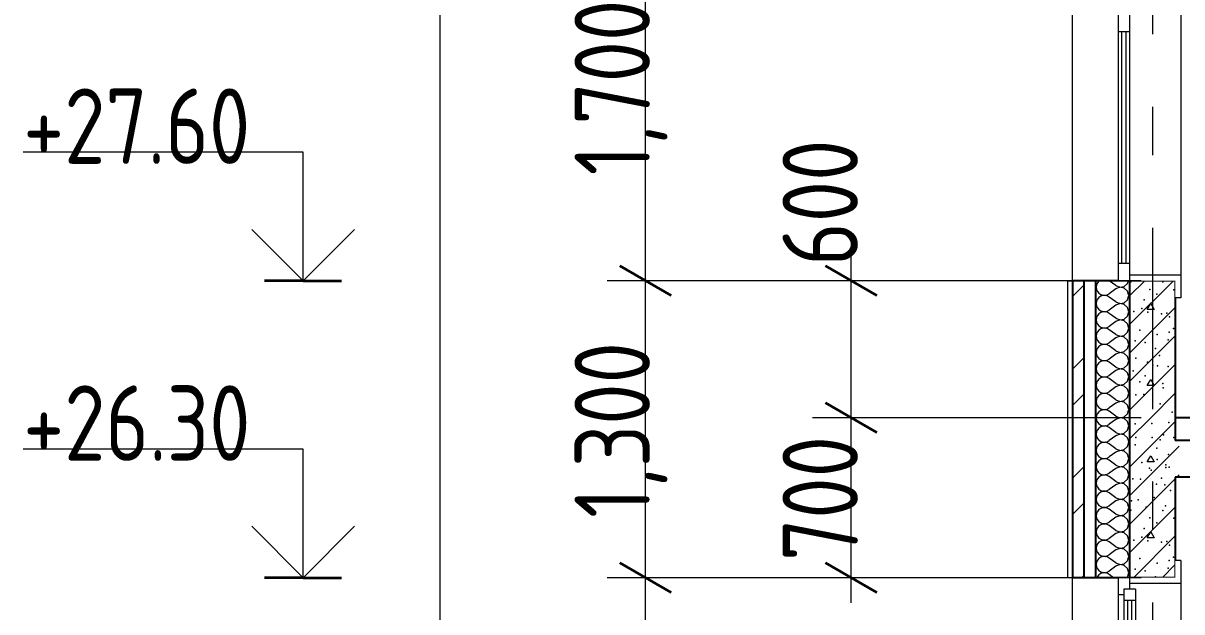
# Model space of a CAD drawing. Header units: millimetres. Extents: x 18162 to 7085488, y 72188 to 247925.
# Drawn here: x 4239166 to 4244242, y 130903 to 133480 of the extents above; entities that cross this region are included whole.
import ezdxf
from ezdxf.enums import TextEntityAlignment as Align

# ---------------------------------------------------------------- set-up
doc = ezdxf.new("R2010")
doc.units = ezdxf.units.MM
doc.header["$MEASUREMENT"] = 0
doc.linetypes.add('Double Dashed', pattern=[1093.611073, 529.166651, -211.666656, 141.111112, -211.666656])
doc.linetypes.add('Wipeout_Contour', pattern=[1000, 0, -1000])
for name, color, linetype in [('Archicad Windows', 7, 'Continuous'), ('Structural - Bearing', 7, 'Continuous'), ('Structural - Grid', 7, 'Continuous')]:
    doc.layers.add(name, color=color, linetype=linetype)
doc.styles.add('GENERATED_STYLE_3', font='', dxfattribs={"width": 0.8})
doc.styles.get('GENERATED_STYLE_3').set_extended_font_data('ISOCPEUR MON')
doc.dimstyles.new('GENERATED_STYLE__12', dxfattribs={"dimtxt": 330.000007, "dimasz": 171, "dimexe": 0.18, "dimexo": 150, "dimgap": 0, "dimtad": 1, "dimdec": 0, "dimzin": 0, "dimdsep": 46, "dimtxsty": 'GENERATED_STYLE_3', "dimblk": 'ARROWHEAD_2', "dimblk1": 'ARROWHEAD_2', "dimblk2": 'ARROWHEAD_2', "dimcen": 0.09, "dimclrd": 13, "dimclre": 13, "dimclrt": 13, "dimadec": 0, "dimazin": 0, "dimtfac": 1, "dimtdec": 4, "dimtmove": 0, "dimatfit": 3, "dimfxl": 1, "dimtolj": 1, "dimtzin": 0, "dimarcsym": 0})
pattern_1 = [(45, (4294986.58, 104752.7), (-238.6485, 238.6485), []), (45, (4294907.03, 104832.26), (-238.6485, 238.6485), [])]

# ---------------------------------------------------------------- blocks, each defined once
blk = doc.blocks.new('*X1340', base_point=(4294986.6, 104752.7))
at = {"layer": 'Structural - Bearing', "color": 7, "linetype": 'Continuous', "lineweight": 9}
for p, q in [((4243868, 131619.6), (4243866.7, 131609.8)), ((4243872, 131628.6), (4243868, 131619.6)), ((4243878.3, 131636.2), (4243872, 131628.6)), ((4243886.4, 131641.8), (4243878.3, 131636.2)), ((4243881.5, 131652.7), (4243886.4, 131649.3)), ((4243886.4, 131649.3), (4243895.7, 131646.2)), ((4243895.7, 131644.9), (4243886.4, 131641.8)), ((4243895.7, 131646.2), (4243905.6, 131645.7)), ((4243905.6, 131645.4), (4243895.7, 131644.9)), ((4243905.6, 131645.7), (4243915.2, 131647.9)), ((4243915.2, 131643.2), (4243905.6, 131645.4)), ((4243915.2, 131647.9), (4243923.8, 131652.7)), ((4243923.8, 131638.4), (4243915.2, 131643.2)), ((4243952.4, 131617), (4243923.8, 131638.4)), ((4243952.4, 131617), (4243970.6, 131610)), ((4243970.6, 131610), (4243989.8, 131613.6)), ((4243989.8, 131613.6), (4244004.2, 131626.8)), ((4244004.2, 131626.8), (4244009.5, 131645.6)), ((4244009.5, 131645.6), (4244007.5, 131652.7)), ((4243866.7, 131609.8), (4243868, 131600.1)), ((4243868, 131600.1), (4243872, 131591.1)), ((4243872, 131591.1), (4243878.3, 131583.5)), ((4243878.3, 131564.8), (4243872, 131557.2)), ((4243878.3, 131583.5), (4243886.4, 131577.9)), ((4243886.4, 131570.4), (4243878.3, 131564.8)), ((4243886.4, 131577.9), (4243895.7, 131574.8)), ((4243895.7, 131573.5), (4243886.4, 131570.4)), ((4243895.7, 131574.8), (4243905.6, 131574.3)), ((4243905.6, 131574), (4243895.7, 131573.5)), ((4243905.6, 131574.3), (4243915.2, 131576.5)), ((4243915.2, 131571.8), (4243905.6, 131574)), ((4243915.2, 131576.5), (4243923.8, 131581.3)), ((4243923.8, 131567), (4243915.2, 131571.8)), ((4243952.4, 131602.7), (4243923.8, 131581.3)), ((4243952.4, 131545.6), (4243923.8, 131567)), ((4243970.6, 131609.7), (4243952.4, 131602.7)), ((4243989.8, 131606.1), (4243970.6, 131609.7)), ((4244004.2, 131592.9), (4243989.8, 131606.1)), ((4244009.5, 131574.1), (4244004.2, 131592.9)), ((4244004.2, 131555.4), (4244009.5, 131574.1)), ((4243868, 131548.2), (4243866.7, 131538.4)), ((4243866.7, 131538.4), (4243868, 131528.7)), ((4243872, 131557.2), (4243868, 131548.2)), ((4243868, 131528.7), (4243872, 131519.6)), ((4243872, 131519.6), (4243878.3, 131512.1)), ((4243878.3, 131512.1), (4243886.4, 131506.5)), ((4243915.2, 131505.1), (4243923.8, 131509.8)), ((4243952.4, 131531.3), (4243923.8, 131509.8)), ((4243952.4, 131545.6), (4243970.6, 131538.6)), ((4243970.6, 131538.3), (4243952.4, 131531.3)), ((4243970.6, 131538.6), (4243989.8, 131542.2)), ((4243989.8, 131534.6), (4243970.6, 131538.3)), ((4243989.8, 131542.2), (4244004.2, 131555.4)), ((4244004.2, 131521.5), (4243989.8, 131534.6)), ((4244009.5, 131502.7), (4244004.2, 131521.5)), ((4243868, 131476.8), (4243866.7, 131467)), ((4243866.7, 131467), (4243868, 131457.2)), ((4243872, 131485.8), (4243868, 131476.8)), ((4243878.3, 131493.4), (4243872, 131485.8)), ((4243886.4, 131498.9), (4243878.3, 131493.4)), ((4243886.4, 131506.5), (4243895.7, 131503.3)), ((4243895.7, 131502.1), (4243886.4, 131498.9)), ((4243895.7, 131503.3), (4243905.6, 131502.8)), ((4243905.6, 131502.6), (4243895.7, 131502.1)), ((4243905.6, 131502.8), (4243915.2, 131505.1)), ((4243915.2, 131500.3), (4243905.6, 131502.6)), ((4243923.8, 131495.6), (4243915.2, 131500.3)), ((4243952.4, 131474.1), (4243923.8, 131495.6)), ((4243952.4, 131459.8), (4243923.8, 131438.4)), ((4243952.4, 131474.1), (4243970.6, 131467.1)), ((4243970.6, 131466.8), (4243952.4, 131459.8)), ((4243970.6, 131467.1), (4243989.8, 131470.8)), ((4243989.8, 131463.2), (4243970.6, 131466.8)), ((4243989.8, 131470.8), (4244004.2, 131483.9)), ((4244004.2, 131450.1), (4243989.8, 131463.2)), ((4244004.2, 131483.9), (4244009.5, 131502.7)), ((4243868, 131457.2), (4243872, 131448.2)), ((4243872, 131414.3), (4243868, 131405.3)), ((4243872, 131448.2), (4243878.3, 131440.6)), ((4243878.3, 131421.9), (4243872, 131414.3)), ((4243878.3, 131440.6), (4243886.4, 131435)), ((4243886.4, 131427.5), (4243878.3, 131421.9)), ((4243886.4, 131435), (4243895.7, 131431.9)), ((4243895.7, 131430.7), (4243886.4, 131427.5)), ((4243895.7, 131431.9), (4243905.6, 131431.4)), ((4243905.6, 131431.1), (4243895.7, 131430.7)), ((4243905.6, 131431.4), (4243915.2, 131433.7)), ((4243915.2, 131428.9), (4243905.6, 131431.1)), ((4243915.2, 131433.7), (4243923.8, 131438.4)), ((4243923.8, 131424.1), (4243915.2, 131428.9)), ((4243952.4, 131402.7), (4243923.8, 131424.1)), ((4243989.8, 131399.3), (4244004.2, 131412.5)), ((4244009.5, 131431.3), (4244004.2, 131450.1)), ((4244004.2, 131412.5), (4244009.5, 131431.3)), ((4243868, 131405.3), (4243866.7, 131395.6)), ((4243866.7, 131395.6), (4243868, 131385.8)), ((4243868, 131385.8), (4243872, 131376.8)), ((4243872, 131376.8), (4243878.3, 131369.2)), ((4243878.3, 131369.2), (4243886.4, 131363.6)), ((4243886.4, 131363.6), (4243895.7, 131360.5)), ((4243895.7, 131359.2), (4243886.4, 131356.1)), ((4243895.7, 131360.5), (4243905.6, 131360)), ((4243905.6, 131359.7), (4243895.7, 131359.2)), ((4243905.6, 131360), (4243915.2, 131362.2)), ((4243915.2, 131357.5), (4243905.6, 131359.7)), ((4243915.2, 131362.2), (4243923.8, 131367)), ((4243923.8, 131352.7), (4243915.2, 131357.5)), ((4243952.4, 131388.4), (4243923.8, 131367)), ((4243952.4, 131402.7), (4243970.6, 131395.7)), ((4243970.6, 131395.4), (4243952.4, 131388.4)), ((4243970.6, 131395.7), (4243989.8, 131399.3)), ((4243989.8, 131391.8), (4243970.6, 131395.4)), ((4244004.2, 131378.6), (4243989.8, 131391.8)), ((4244009.5, 131359.8), (4244004.2, 131378.6)), ((4244004.2, 131341.1), (4244009.5, 131359.8)), ((4243868, 131333.9), (4243866.7, 131324.1)), ((4243866.7, 131324.1), (4243868, 131314.4)), ((4243872, 131342.9), (4243868, 131333.9)), ((4243868, 131314.4), (4243872, 131305.4)), ((4243878.3, 131350.5), (4243872, 131342.9)), ((4243886.4, 131356.1), (4243878.3, 131350.5)), ((4243952.4, 131331.3), (4243923.8, 131352.7)), ((4243952.4, 131317), (4243923.8, 131295.6)), ((4243952.4, 131331.3), (4243970.6, 131324.3)), ((4243970.6, 131324), (4243952.4, 131317)), ((4243970.6, 131324.3), (4243989.8, 131327.9)), ((4243989.8, 131320.4), (4243970.6, 131324)), ((4243989.8, 131327.9), (4244004.2, 131341.1)), ((4244004.2, 131307.2), (4243989.8, 131320.4)), ((4244009.5, 131288.4), (4244004.2, 131307.2)), ((4243868, 131262.5), (4243866.7, 131252.7)), ((4243872, 131271.5), (4243868, 131262.5)), ((4243872, 131305.4), (4243878.3, 131297.8)), ((4243878.3, 131279.1), (4243872, 131271.5)), ((4243878.3, 131297.8), (4243886.4, 131292.2)), ((4243886.4, 131284.6), (4243878.3, 131279.1)), ((4243886.4, 131292.2), (4243895.7, 131289)), ((4243895.7, 131287.8), (4243886.4, 131284.6)), ((4243895.7, 131289), (4243905.6, 131288.6)), ((4243905.6, 131288.3), (4243895.7, 131287.8)), ((4243905.6, 131288.6), (4243915.2, 131290.8)), ((4243915.2, 131286), (4243905.6, 131288.3)), ((4243915.2, 131290.8), (4243923.8, 131295.6)), ((4243923.8, 131281.3), (4243915.2, 131286)), ((4243952.4, 131259.8), (4243923.8, 131281.3)), ((4243952.4, 131259.8), (4243970.6, 131252.8)), ((4243970.6, 131252.8), (4243989.8, 131256.5)), ((4243989.8, 131256.5), (4244004.2, 131269.6)), ((4244004.2, 131269.6), (4244009.5, 131288.4)), ((4243866.7, 131252.7), (4243868, 131242.9)), ((4243868, 131242.9), (4243872, 131233.9)), ((4243872, 131233.9), (4243878.3, 131226.3)), ((4243878.3, 131207.6), (4243872, 131200.1)), ((4243878.3, 131226.3), (4243886.4, 131220.8)), ((4243886.4, 131213.2), (4243878.3, 131207.6)), ((4243886.4, 131220.8), (4243895.7, 131217.6)), ((4243895.7, 131216.4), (4243886.4, 131213.2)), ((4243895.7, 131217.6), (4243905.6, 131217.1)), ((4243905.6, 131216.8), (4243895.7, 131216.4)), ((4243905.6, 131217.1), (4243915.2, 131219.4)), ((4243915.2, 131214.6), (4243905.6, 131216.8)), ((4243915.2, 131219.4), (4243923.8, 131224.1)), ((4243923.8, 131209.8), (4243915.2, 131214.6)), ((4243952.4, 131245.6), (4243923.8, 131224.1)), ((4243952.4, 131188.4), (4243923.8, 131209.8)), ((4243970.6, 131252.6), (4243952.4, 131245.6)), ((4243989.8, 131248.9), (4243970.6, 131252.6)), ((4244004.2, 131235.8), (4243989.8, 131248.9)), ((4244009.5, 131217), (4244004.2, 131235.8)), ((4244004.2, 131198.2), (4244009.5, 131217)), ((4243868, 131191), (4243866.7, 131181.3)), ((4243866.7, 131181.3), (4243868, 131171.5)), ((4243872, 131200.1), (4243868, 131191)), ((4243868, 131171.5), (4243872, 131162.5)), ((4243872, 131162.5), (4243878.3, 131154.9)), ((4243878.3, 131154.9), (4243886.4, 131149.3)), ((4243952.4, 131174.1), (4243923.8, 131152.7)), ((4243952.4, 131188.4), (4243970.6, 131181.4)), ((4243970.6, 131181.1), (4243952.4, 131174.1)), ((4243970.6, 131181.4), (4243989.8, 131185)), ((4243989.8, 131177.5), (4243970.6, 131181.1)), ((4243989.8, 131185), (4244004.2, 131198.2)), ((4244004.2, 131164.3), (4243989.8, 131177.5)), ((4244009.5, 131145.6), (4244004.2, 131164.3)), ((4243868, 131119.6), (4243866.7, 131109.8)), ((4243866.7, 131109.8), (4243868, 131100.1)), ((4243872, 131128.6), (4243868, 131119.6)), ((4243878.3, 131136.2), (4243872, 131128.6)), ((4243886.4, 131141.8), (4243878.3, 131136.2)), ((4243886.4, 131149.3), (4243895.7, 131146.2)), ((4243895.7, 131144.9), (4243886.4, 131141.8)), ((4243895.7, 131146.2), (4243905.6, 131145.7)), ((4243905.6, 131145.4), (4243895.7, 131144.9)), ((4243905.6, 131145.7), (4243915.2, 131147.9)), ((4243915.2, 131143.2), (4243905.6, 131145.4)), ((4243915.2, 131147.9), (4243923.8, 131152.7)), ((4243923.8, 131138.4), (4243915.2, 131143.2)), ((4243952.4, 131117), (4243923.8, 131138.4)), ((4243952.4, 131117), (4243970.6, 131110)), ((4243970.6, 131109.7), (4243952.4, 131102.7)), ((4243970.6, 131110), (4243989.8, 131113.6)), ((4243989.8, 131106.1), (4243970.6, 131109.7)), ((4243989.8, 131113.6), (4244004.2, 131126.8)), ((4244004.2, 131092.9), (4243989.8, 131106.1)), ((4244004.2, 131126.8), (4244009.5, 131145.6)), ((4243868, 131100.1), (4243872, 131091.1)), ((4243872, 131057.2), (4243870, 131052.7)), ((4243872, 131091.1), (4243878.3, 131083.5)), ((4243878.3, 131064.8), (4243872, 131057.2)), ((4243878.3, 131083.5), (4243886.4, 131077.9)), ((4243886.4, 131070.4), (4243878.3, 131064.8)), ((4243886.4, 131077.9), (4243895.7, 131074.8)), ((4243895.7, 131073.5), (4243886.4, 131070.4)), ((4243895.7, 131074.8), (4243905.6, 131074.3)), ((4243905.6, 131074), (4243895.7, 131073.5)), ((4243905.6, 131074.3), (4243915.2, 131076.5)), ((4243915.2, 131071.8), (4243905.6, 131074)), ((4243915.2, 131076.5), (4243923.8, 131081.3)), ((4243923.8, 131067), (4243915.2, 131071.8)), ((4243952.4, 131102.7), (4243923.8, 131081.3)), ((4243942.9, 131052.7), (4243923.8, 131067)), ((4244001.3, 131052.7), (4244004.2, 131055.4)), ((4244009.5, 131074.1), (4244004.2, 131092.9)), ((4244004.2, 131055.4), (4244009.5, 131074.1))]:
    blk.add_line(p, q, dxfattribs=at)
blk = doc.blocks.new('*X1341', base_point=(4294986.6, 104752.7))
at = {"layer": 'Structural - Bearing', "color": 7, "linetype": 'Continuous', "lineweight": 9}
for p, q in [((4244013.1, 131410.9), (4244094.9, 131492.7)), ((4244013.1, 131285.9), (4244213.1, 131485.9)), ((4244013.1, 131160.9), (4244213.1, 131360.9)), ((4244029.9, 131052.7), (4244213.1, 131235.9)), ((4244090.2, 131227.1), (4244105.3, 131253.1)), ((4244120.2, 131227.1), (4244090.2, 131227.1)), ((4244105.3, 131253.1), (4244120.2, 131227.1)), ((4244154.9, 131052.7), (4244213.1, 131110.9))]:
    blk.add_line(p, q, dxfattribs=at)
for p in [(4244027.6, 131485.3), (4244060.2, 131483.7), (4244060.2, 131483.7), (4244131, 131462.3), (4244153.3, 131488.4), (4244167.4, 131459.8), (4244192.4, 131435), (4244022, 131389.2), (4244050.3, 131393.1), (4244085.8, 131362), (4244121.1, 131403.6), (4244170.9, 131367), (4244017.7, 131347.6), (4244101.7, 131314.7), (4244158.3, 131347.4), (4244206.2, 131313.4), (4244076.4, 131268.6), (4244132, 131293.3), (4244031.6, 131217.6), (4244067.1, 131230.6), (4244092.3, 131214.6), (4244152.1, 131208.3), (4244175.6, 131211.4), (4244187.7, 131194.4), (4244057.7, 131136.6), (4244133.5, 131116.8), (4244186.1, 131128), (4244204.8, 131142.9), (4244037.8, 131089.4), (4244080.8, 131082.4), (4244126.2, 131055.7), (4244126.2, 131055.7), (4244181.2, 131094)]:
    blk.add_point(p, dxfattribs=at)
blk = doc.blocks.new('*X1366', base_point=(4294986.6, 104752.7))
at = {"layer": 'Structural - Bearing', "color": 7, "linetype": 'Continuous', "lineweight": 9}
for p, q in [((4243868, 132333.9), (4243866.7, 132324.1)), ((4243866.7, 132324.1), (4243868, 132314.4)), ((4243872, 132342.9), (4243868, 132333.9)), ((4243878.3, 132350.5), (4243872, 132342.9)), ((4243881.5, 132352.7), (4243878.3, 132350.5)), ((4243952.4, 132331.3), (4243923.8, 132352.7)), ((4243952.4, 132331.3), (4243970.6, 132324.3)), ((4243970.6, 132324), (4243952.4, 132317)), ((4243970.6, 132324.3), (4243989.8, 132327.9)), ((4243989.8, 132320.4), (4243970.6, 132324)), ((4243989.8, 132327.9), (4244004.2, 132341.1)), ((4244004.2, 132341.1), (4244007.5, 132352.7)), ((4243868, 132314.4), (4243872, 132305.4)), ((4243872, 132271.5), (4243868, 132262.5)), ((4243872, 132305.4), (4243878.3, 132297.8)), ((4243878.3, 132279.1), (4243872, 132271.5)), ((4243878.3, 132297.8), (4243886.4, 132292.2)), ((4243886.4, 132284.6), (4243878.3, 132279.1)), ((4243886.4, 132292.2), (4243895.7, 132289)), ((4243895.7, 132287.8), (4243886.4, 132284.6)), ((4243895.7, 132289), (4243905.6, 132288.6)), ((4243905.6, 132288.3), (4243895.7, 132287.8)), ((4243905.6, 132288.6), (4243915.2, 132290.8)), ((4243915.2, 132286), (4243905.6, 132288.3)), ((4243915.2, 132290.8), (4243923.8, 132295.6)), ((4243923.8, 132281.3), (4243915.2, 132286)), ((4243952.4, 132317), (4243923.8, 132295.6)), ((4243952.4, 132259.8), (4243923.8, 132281.3)), ((4244004.2, 132307.2), (4243989.8, 132320.4)), ((4244009.5, 132288.4), (4244004.2, 132307.2)), ((4244004.2, 132269.6), (4244009.5, 132288.4)), ((4243868, 132262.5), (4243866.7, 132252.7)), ((4243866.7, 132252.7), (4243868, 132242.9)), ((4243868, 132242.9), (4243872, 132233.9)), ((4243872, 132233.9), (4243878.3, 132226.3)), ((4243878.3, 132226.3), (4243886.4, 132220.8)), ((4243886.4, 132220.8), (4243895.7, 132217.6)), ((4243915.2, 132219.4), (4243923.8, 132224.1)), ((4243952.4, 132245.6), (4243923.8, 132224.1)), ((4243952.4, 132259.8), (4243970.6, 132252.8)), ((4243970.6, 132252.6), (4243952.4, 132245.6)), ((4243970.6, 132252.8), (4243989.8, 132256.5)), ((4243989.8, 132248.9), (4243970.6, 132252.6)), ((4243989.8, 132256.5), (4244004.2, 132269.6)), ((4244004.2, 132235.8), (4243989.8, 132248.9)), ((4244009.5, 132217), (4244004.2, 132235.8)), ((4243868, 132191), (4243866.7, 132181.3)), ((4243866.7, 132181.3), (4243868, 132171.5)), ((4243872, 132200.1), (4243868, 132191)), ((4243868, 132171.5), (4243872, 132162.5)), ((4243878.3, 132207.6), (4243872, 132200.1)), ((4243886.4, 132213.2), (4243878.3, 132207.6)), ((4243895.7, 132216.4), (4243886.4, 132213.2)), ((4243895.7, 132217.6), (4243905.6, 132217.1)), ((4243905.6, 132216.8), (4243895.7, 132216.4)), ((4243905.6, 132217.1), (4243915.2, 132219.4)), ((4243915.2, 132214.6), (4243905.6, 132216.8)), ((4243923.8, 132209.8), (4243915.2, 132214.6)), ((4243952.4, 132188.4), (4243923.8, 132209.8)), ((4243952.4, 132174.1), (4243923.8, 132152.7)), ((4243952.4, 132188.4), (4243970.6, 132181.4)), ((4243970.6, 132181.1), (4243952.4, 132174.1)), ((4243970.6, 132181.4), (4243989.8, 132185)), ((4243989.8, 132177.5), (4243970.6, 132181.1)), ((4243989.8, 132185), (4244004.2, 132198.2)), ((4244004.2, 132164.3), (4243989.8, 132177.5)), ((4244004.2, 132198.2), (4244009.5, 132217)), ((4243868, 132119.6), (4243866.7, 132109.8)), ((4243872, 132128.6), (4243868, 132119.6)), ((4243872, 132162.5), (4243878.3, 132154.9)), ((4243878.3, 132136.2), (4243872, 132128.6)), ((4243878.3, 132154.9), (4243886.4, 132149.3)), ((4243886.4, 132141.8), (4243878.3, 132136.2)), ((4243886.4, 132149.3), (4243895.7, 132146.2)), ((4243895.7, 132144.9), (4243886.4, 132141.8)), ((4243895.7, 132146.2), (4243905.6, 132145.7)), ((4243905.6, 132145.4), (4243895.7, 132144.9)), ((4243905.6, 132145.7), (4243915.2, 132147.9)), ((4243915.2, 132143.2), (4243905.6, 132145.4)), ((4243915.2, 132147.9), (4243923.8, 132152.7)), ((4243923.8, 132138.4), (4243915.2, 132143.2)), ((4243952.4, 132117), (4243923.8, 132138.4)), ((4243989.8, 132113.6), (4244004.2, 132126.8)), ((4244009.5, 132145.6), (4244004.2, 132164.3)), ((4244004.2, 132126.8), (4244009.5, 132145.6)), ((4243866.7, 132109.8), (4243868, 132100.1)), ((4243868, 132100.1), (4243872, 132091.1)), ((4243872, 132091.1), (4243878.3, 132083.5)), ((4243878.3, 132083.5), (4243886.4, 132077.9)), ((4243886.4, 132070.4), (4243878.3, 132064.8)), ((4243886.4, 132077.9), (4243895.7, 132074.8)), ((4243895.7, 132073.5), (4243886.4, 132070.4)), ((4243895.7, 132074.8), (4243905.6, 132074.3)), ((4243905.6, 132074), (4243895.7, 132073.5)), ((4243905.6, 132074.3), (4243915.2, 132076.5)), ((4243915.2, 132071.8), (4243905.6, 132074)), ((4243915.2, 132076.5), (4243923.8, 132081.3)), ((4243923.8, 132067), (4243915.2, 132071.8)), ((4243952.4, 132102.7), (4243923.8, 132081.3)), ((4243952.4, 132117), (4243970.6, 132110)), ((4243970.6, 132109.7), (4243952.4, 132102.7)), ((4243970.6, 132110), (4243989.8, 132113.6)), ((4243989.8, 132106.1), (4243970.6, 132109.7)), ((4244004.2, 132092.9), (4243989.8, 132106.1)), ((4244009.5, 132074.1), (4244004.2, 132092.9)), ((4244004.2, 132055.4), (4244009.5, 132074.1)), ((4243868, 132048.2), (4243866.7, 132038.4)), ((4243866.7, 132038.4), (4243868, 132028.7)), ((4243872, 132057.2), (4243868, 132048.2)), ((4243868, 132028.7), (4243872, 132019.6)), ((4243878.3, 132064.8), (4243872, 132057.2)), ((4243872, 132019.6), (4243878.3, 132012.1)), ((4243952.4, 132045.6), (4243923.8, 132067)), ((4243952.4, 132031.3), (4243923.8, 132009.8)), ((4243952.4, 132045.6), (4243970.6, 132038.6)), ((4243970.6, 132038.3), (4243952.4, 132031.3)), ((4243970.6, 132038.6), (4243989.8, 132042.2)), ((4243989.8, 132034.6), (4243970.6, 132038.3)), ((4243989.8, 132042.2), (4244004.2, 132055.4)), ((4244004.2, 132021.5), (4243989.8, 132034.6)), ((4244009.5, 132002.7), (4244004.2, 132021.5)), ((4243868, 131976.8), (4243866.7, 131967)), ((4243866.7, 131967), (4243868, 131957.2)), ((4243872, 131985.8), (4243868, 131976.8)), ((4243878.3, 131993.4), (4243872, 131985.8)), ((4243878.3, 132012.1), (4243886.4, 132006.5)), ((4243886.4, 131998.9), (4243878.3, 131993.4)), ((4243886.4, 132006.5), (4243895.7, 132003.3)), ((4243895.7, 132002.1), (4243886.4, 131998.9)), ((4243895.7, 132003.3), (4243905.6, 132002.8)), ((4243905.6, 132002.6), (4243895.7, 132002.1)), ((4243905.6, 132002.8), (4243915.2, 132005.1)), ((4243915.2, 132000.3), (4243905.6, 132002.6)), ((4243915.2, 132005.1), (4243923.8, 132009.8)), ((4243923.8, 131995.6), (4243915.2, 132000.3)), ((4243952.4, 131974.1), (4243923.8, 131995.6)), ((4243952.4, 131974.1), (4243970.6, 131967.1)), ((4243970.6, 131966.8), (4243952.4, 131959.8)), ((4243970.6, 131967.1), (4243989.8, 131970.8)), ((4243989.8, 131963.2), (4243970.6, 131966.8)), ((4243989.8, 131970.8), (4244004.2, 131983.9)), ((4244004.2, 131983.9), (4244009.5, 132002.7)), ((4243868, 131957.2), (4243872, 131948.2)), ((4243872, 131948.2), (4243878.3, 131940.6)), ((4243878.3, 131921.9), (4243872, 131914.3)), ((4243878.3, 131940.6), (4243886.4, 131935)), ((4243886.4, 131927.5), (4243878.3, 131921.9)), ((4243886.4, 131935), (4243895.7, 131931.9)), ((4243895.7, 131930.7), (4243886.4, 131927.5)), ((4243895.7, 131931.9), (4243905.6, 131931.4)), ((4243905.6, 131931.1), (4243895.7, 131930.7)), ((4243905.6, 131931.4), (4243915.2, 131933.7)), ((4243915.2, 131928.9), (4243905.6, 131931.1)), ((4243915.2, 131933.7), (4243923.8, 131938.4)), ((4243923.8, 131924.1), (4243915.2, 131928.9)), ((4243952.4, 131959.8), (4243923.8, 131938.4)), ((4243952.4, 131902.7), (4243923.8, 131924.1)), ((4244004.2, 131950.1), (4243989.8, 131963.2)), ((4244009.5, 131931.3), (4244004.2, 131950.1)), ((4244004.2, 131912.5), (4244009.5, 131931.3)), ((4243868, 131905.3), (4243866.7, 131895.6)), ((4243866.7, 131895.6), (4243868, 131885.8)), ((4243872, 131914.3), (4243868, 131905.3)), ((4243868, 131885.8), (4243872, 131876.8)), ((4243872, 131876.8), (4243878.3, 131869.2)), ((4243878.3, 131869.2), (4243886.4, 131863.6)), ((4243915.2, 131862.2), (4243923.8, 131867)), ((4243952.4, 131888.4), (4243923.8, 131867)), ((4243952.4, 131902.7), (4243970.6, 131895.7)), ((4243970.6, 131895.4), (4243952.4, 131888.4)), ((4243970.6, 131895.7), (4243989.8, 131899.3)), ((4243989.8, 131891.8), (4243970.6, 131895.4)), ((4243989.8, 131899.3), (4244004.2, 131912.5)), ((4244004.2, 131878.6), (4243989.8, 131891.8)), ((4244009.5, 131859.8), (4244004.2, 131878.6)), ((4243868, 131833.9), (4243866.7, 131824.1)), ((4243866.7, 131824.1), (4243868, 131814.4)), ((4243872, 131842.9), (4243868, 131833.9)), ((4243868, 131814.4), (4243872, 131805.4)), ((4243878.3, 131850.5), (4243872, 131842.9)), ((4243886.4, 131856.1), (4243878.3, 131850.5)), ((4243886.4, 131863.6), (4243895.7, 131860.5)), ((4243895.7, 131859.2), (4243886.4, 131856.1)), ((4243895.7, 131860.5), (4243905.6, 131860)), ((4243905.6, 131859.7), (4243895.7, 131859.2)), ((4243905.6, 131860), (4243915.2, 131862.2)), ((4243915.2, 131857.5), (4243905.6, 131859.7)), ((4243923.8, 131852.7), (4243915.2, 131857.5)), ((4243952.4, 131831.3), (4243923.8, 131852.7)), ((4243952.4, 131817), (4243923.8, 131795.6)), ((4243952.4, 131831.3), (4243970.6, 131824.3)), ((4243970.6, 131824), (4243952.4, 131817)), ((4243970.6, 131824.3), (4243989.8, 131827.9)), ((4243989.8, 131820.4), (4243970.6, 131824)), ((4243989.8, 131827.9), (4244004.2, 131841.1)), ((4244004.2, 131807.2), (4243989.8, 131820.4)), ((4244004.2, 131841.1), (4244009.5, 131859.8)), ((4243872, 131771.5), (4243868, 131762.5)), ((4243872, 131805.4), (4243878.3, 131797.8)), ((4243878.3, 131779.1), (4243872, 131771.5)), ((4243878.3, 131797.8), (4243886.4, 131792.2)), ((4243886.4, 131784.6), (4243878.3, 131779.1)), ((4243886.4, 131792.2), (4243895.7, 131789)), ((4243895.7, 131787.8), (4243886.4, 131784.6)), ((4243895.7, 131789), (4243905.6, 131788.6)), ((4243905.6, 131788.3), (4243895.7, 131787.8)), ((4243905.6, 131788.6), (4243915.2, 131790.8)), ((4243915.2, 131786), (4243905.6, 131788.3)), ((4243915.2, 131790.8), (4243923.8, 131795.6)), ((4243923.8, 131781.3), (4243915.2, 131786)), ((4243952.4, 131759.8), (4243923.8, 131781.3)), ((4243989.8, 131756.5), (4244004.2, 131769.6)), ((4244009.5, 131788.4), (4244004.2, 131807.2)), ((4244004.2, 131769.6), (4244009.5, 131788.4)), ((4243868, 131762.5), (4243866.7, 131752.7)), ((4243866.7, 131752.7), (4243868, 131742.9)), ((4243868, 131742.9), (4243872, 131733.9)), ((4243872, 131733.9), (4243878.3, 131726.3)), ((4243878.3, 131726.3), (4243886.4, 131720.8)), ((4243886.4, 131713.2), (4243878.3, 131707.6)), ((4243886.4, 131720.8), (4243895.7, 131717.6)), ((4243895.7, 131716.4), (4243886.4, 131713.2)), ((4243895.7, 131717.6), (4243905.6, 131717.1)), ((4243905.6, 131716.8), (4243895.7, 131716.4)), ((4243905.6, 131717.1), (4243915.2, 131719.4)), ((4243915.2, 131714.6), (4243905.6, 131716.8)), ((4243915.2, 131719.4), (4243923.8, 131724.1)), ((4243923.8, 131709.8), (4243915.2, 131714.6)), ((4243952.4, 131745.6), (4243923.8, 131724.1)), ((4243952.4, 131759.8), (4243970.6, 131752.8)), ((4243970.6, 131752.6), (4243952.4, 131745.6)), ((4243970.6, 131752.8), (4243989.8, 131756.5)), ((4243989.8, 131748.9), (4243970.6, 131752.6)), ((4244004.2, 131735.8), (4243989.8, 131748.9)), ((4244009.5, 131717), (4244004.2, 131735.8)), ((4244004.2, 131698.2), (4244009.5, 131717)), ((4243868, 131691), (4243866.7, 131681.3)), ((4243866.7, 131681.3), (4243868, 131671.5)), ((4243872, 131700.1), (4243868, 131691)), ((4243868, 131671.5), (4243872, 131662.5)), ((4243878.3, 131707.6), (4243872, 131700.1)), ((4243872, 131662.5), (4243878.3, 131654.9)), ((4243952.4, 131688.4), (4243923.8, 131709.8)), ((4243952.4, 131674.1), (4243923.8, 131652.7)), ((4243952.4, 131688.4), (4243970.6, 131681.4)), ((4243970.6, 131681.1), (4243952.4, 131674.1)), ((4243970.6, 131681.4), (4243989.8, 131685)), ((4243989.8, 131677.5), (4243970.6, 131681.1)), ((4243989.8, 131685), (4244004.2, 131698.2)), ((4244004.2, 131664.3), (4243989.8, 131677.5)), ((4244007.5, 131652.7), (4244004.2, 131664.3)), ((4243878.3, 131654.9), (4243881.5, 131652.7))]:
    blk.add_line(p, q, dxfattribs=at)
blk = doc.blocks.new('*X1369', base_point=(4294986.6, 104752.7))
at = {"layer": 'Structural - Bearing', "color": 7, "linetype": 'Continuous', "lineweight": 9}
for p, q in [((4244013.1, 132286), (4244079.8, 132352.7)), ((4244013.1, 132161), (4244204.8, 132352.7)), ((4244013.1, 132036), (4244213.1, 132236)), ((4244090.2, 132227.2), (4244105.3, 132253.2)), ((4244120.2, 132227.1), (4244090.2, 132227.2)), ((4244105.3, 132253.2), (4244120.2, 132227.1)), ((4244013.1, 131911), (4244213.1, 132111)), ((4244013.1, 131786), (4244213.1, 131986)), ((4244090.2, 131893.8), (4244105.3, 131919.8)), ((4244105.3, 131919.8), (4244120.2, 131893.8)), ((4244120.2, 131893.8), (4244090.2, 131893.8)), ((4244105.3, 131753.1), (4244213.1, 131861)), ((4244013.1, 131660.9), (4244105.3, 131753.1)), ((4244129.9, 131652.7), (4244213.1, 131735.9))]:
    blk.add_line(p, q, dxfattribs=at)
for p in [(4244017.7, 132347.7), (4244158.3, 132347.4), (4244101.7, 132314.7), (4244132, 132293.4), (4244206.2, 132313.4), (4244067.1, 132230.6), (4244076.4, 132268.6), (4244031.6, 132217.6), (4244092.3, 132214.6), (4244152.1, 132208.4), (4244175.6, 132211.4), (4244187.7, 132194.5), (4244057.7, 132136.6), (4244186.1, 132128), (4244204.8, 132142.9), (4244037.8, 132089.4), (4244080.8, 132082.4), (4244133.5, 132116.8), (4244181.2, 132094), (4244126.2, 132055.7), (4244126.2, 132055.7), (4244143.5, 132025.5), (4244040.5, 132014.3), (4244091.9, 131996.7), (4244115, 131982.7), (4244135.1, 131979.7), (4244182, 131977.5), (4244028.7, 131958.5), (4244081.1, 131936.4), (4244057.9, 131910.1), (4244158.3, 131902.4), (4244159.5, 131884.5), (4244041, 131852.5), (4244074.9, 131854.5), (4244146.7, 131814), (4244200.1, 131776.7), (4244037.5, 131726.6), (4244109.7, 131727.7), (4244184.6, 131732.2), (4244039.6, 131666.4), (4244111.7, 131666.4), (4244161.9, 131678.6), (4244206.7, 131666.3), (4244147.5, 131656.5)]:
    blk.add_point(p, dxfattribs=at)
blk = doc.blocks.new('*X1374', base_point=(4294986.6, 104752.7))
at = {"layer": 'Structural - Bearing', "color": 7, "linetype": 'Continuous', "lineweight": 9}
for p, q in [((4244013.1, 131535.9), (4244129.9, 131652.7)), ((4244094.9, 131492.7), (4244230.3, 131628.1)), ((4244090.2, 131560.5), (4244105.3, 131586.5)), ((4244120.2, 131560.4), (4244090.2, 131560.5)), ((4244105.3, 131586.5), (4244120.2, 131560.4)), ((4244219.9, 131492.7), (4244230.3, 131503.1))]:
    blk.add_line(p, q, dxfattribs=at)
for p in [(4244037, 131634.8), (4244132, 131619.4), (4244134, 131569.5), (4244182.9, 131591.4), (4244014.6, 131515.9), (4244066.6, 131557.4), (4244100.5, 131532.8), (4244107.3, 131523.6), (4244172.2, 131546.8), (4244172.4, 131535), (4244186.1, 131536)]:
    blk.add_point(p, dxfattribs=at)
blk = doc.blocks.new('Standard grid marker[362]_3', base_point=(4244113.1, 164752.7))
at = {"layer": 'Structural - Grid', "color": 13, "linetype": 'Double Dashed', "lineweight": 13, "ltscale": 1.5}
blk.add_line((4244113.1, 163752.7), (4244113.1, 97752.7), dxfattribs=at)
at = {"layer": 'Structural - Grid', "color": 13, "lineweight": 13, "style": 'GENERATED_STYLE_3'}
blk.add_attdef('AC_MarkerText_1', text='', height=375, rotation=360, dxfattribs=at).set_placement((4244113.1, 96490.2), align=Align.TOP_CENTER)
blk = doc.blocks.new('*D1601', base_point=(4294986.6, 104752.7))
at = {"color": 12, "linetype": 'Continuous', "lineweight": 35}
for p, q in [((4241780.2, 131117.7), (4242005.2, 130987.8)), ((4241780.2, 129417.7), (4242005.2, 129287.8))]:
    blk.add_line(p, q, dxfattribs=at)
at = {"color": 13, "linetype": 'Continuous', "lineweight": 13}
for p, q in [((4244063.1, 131052.7), (4241723.9, 131052.7)), ((4241892.7, 129352.7), (4241892.7, 131052.7)), ((4244063.1, 129352.7), (4241723.9, 129352.7))]:
    blk.add_line(p, q, dxfattribs=at)
at = {"color": 13, "lineweight": 13, "insert": (4241988.3, 129814.1), "char_height": 330, "attachment_point": 7, "rotation": 90, "style": 'GENERATED_STYLE_3'}
blk.add_mtext('\\A1;{\\pql;\\fISOCPEUR MON|b0|i0|c0|p0;\\W0.800000;1,700}', dxfattribs=at)
blk = doc.blocks.new('ARROWHEAD_2')
at = {"color": 0, "linetype": 'Continuous', "lineweight": 0}
for p, q in [((-0.378, -0.655), (0.378, 0.655)), ((0, 0), (-1, 0))]:
    blk.add_line(p, q, dxfattribs=at)
blk = doc.blocks.new('*D1602', base_point=(4294986.6, 104752.7))
at = {"color": 12, "linetype": 'Continuous', "lineweight": 35}
for p, q in [((4241780.2, 132417.7), (4242005.2, 132287.8)), ((4241780.2, 131117.7), (4242005.2, 130987.8))]:
    blk.add_line(p, q, dxfattribs=at)
at = {"color": 13, "linetype": 'Continuous', "lineweight": 13}
for p, q in [((4244063.1, 132352.7), (4241723.9, 132352.7)), ((4241892.7, 131052.7), (4241892.7, 132352.7)), ((4244063.1, 131052.7), (4241723.9, 131052.7))]:
    blk.add_line(p, q, dxfattribs=at)
at = {"color": 13, "lineweight": 13, "insert": (4241988.3, 131314.1), "char_height": 330, "attachment_point": 7, "rotation": 90, "style": 'GENERATED_STYLE_3'}
blk.add_mtext('\\A1;{\\pql;\\fISOCPEUR MON|b0|i0|c0|p0;\\W0.800000;1,300}', dxfattribs=at)
blk = doc.blocks.new('*D1603', base_point=(4294986.6, 104752.7))
at = {"color": 12, "linetype": 'Continuous', "lineweight": 35}
for p, q in [((4241780.2, 134117.7), (4242005.2, 133987.8)), ((4241780.2, 132417.7), (4242005.2, 132287.8))]:
    blk.add_line(p, q, dxfattribs=at)
at = {"color": 13, "linetype": 'Continuous', "lineweight": 13}
for p, q in [((4244063.1, 134052.7), (4241723.9, 134052.7)), ((4241892.7, 132352.7), (4241892.7, 134052.7)), ((4244063.1, 132352.7), (4241723.9, 132352.7))]:
    blk.add_line(p, q, dxfattribs=at)
at = {"color": 13, "lineweight": 13, "insert": (4241988.3, 132814.1), "char_height": 330, "attachment_point": 7, "rotation": 90, "style": 'GENERATED_STYLE_3'}
blk.add_mtext('\\A1;{\\pql;\\fISOCPEUR MON|b0|i0|c0|p0;\\W0.800000;1,700}', dxfattribs=at)
blk = doc.blocks.new('*D1632', base_point=(4294986.6, 104752.7))
at = {"color": 12, "linetype": 'Continuous', "lineweight": 35}
for p, q in [((4242680.2, 131817.7), (4242905.2, 131687.8)), ((4242680.2, 131117.7), (4242905.2, 130987.8))]:
    blk.add_line(p, q, dxfattribs=at)
at = {"color": 13, "linetype": 'Continuous', "lineweight": 13}
for p, q in [((4244063.1, 131752.7), (4242623.9, 131752.7)), ((4242792.7, 131052.7), (4242792.7, 131752.7)), ((4244063.1, 131052.7), (4242623.9, 131052.7)), ((4242792.7, 130942.7), (4242792.7, 131052.7))]:
    blk.add_line(p, q, dxfattribs=at)
at = {"color": 13, "lineweight": 13, "insert": (4242822.5, 131126.1), "char_height": 330, "attachment_point": 7, "rotation": 90, "style": 'GENERATED_STYLE_3'}
blk.add_mtext('\\A1;{\\pql;\\fISOCPEUR MON|b0|i0|c0|p0;\\W0.800000;700}', dxfattribs=at)
blk = doc.blocks.new('*D1633', base_point=(4294986.6, 104752.7))
at = {"color": 13, "linetype": 'Continuous', "lineweight": 13}
for p, q in [((4242792.7, 132352.7), (4242792.7, 132462.7)), ((4244063.1, 132352.7), (4242623.9, 132352.7)), ((4242792.7, 131752.7), (4242792.7, 132352.7)), ((4244063.1, 131752.7), (4242623.9, 131752.7))]:
    blk.add_line(p, q, dxfattribs=at)
at = {"color": 12, "linetype": 'Continuous', "lineweight": 35}
for p, q in [((4242905.2, 132287.8), (4242680.2, 132417.7)), ((4242680.2, 131817.7), (4242905.2, 131687.8))]:
    blk.add_line(p, q, dxfattribs=at)
at = {"color": 13, "lineweight": 13, "insert": (4242822.5, 132417.7), "char_height": 330, "attachment_point": 7, "rotation": 90, "style": 'GENERATED_STYLE_3'}
blk.add_mtext('\\A1;{\\pql;\\fISOCPEUR MON|b0|i0|c0|p0;\\W0.800000;600}', dxfattribs=at)
blk = doc.blocks.new('*D1645', base_point=(4294986.6, 104752.7))
at = {"color": 12, "linetype": 'Continuous', "lineweight": 35}
for p, q in [((4240879.8, 151117.7), (4241104.8, 150987.8)), ((4240879.8, 100067.7), (4241104.8, 99937.8))]:
    blk.add_line(p, q, dxfattribs=at)
at = {"color": 13, "linetype": 'Continuous', "lineweight": 13}
for p, q in [((4243613.1, 151052.7), (4240823.6, 151052.7)), ((4240992.3, 100002.7), (4240992.3, 151052.7)), ((4242863.1, 100002.7), (4240823.6, 100002.7)), ((4240992.3, 99892.7), (4240992.3, 100002.7))]:
    blk.add_line(p, q, dxfattribs=at)
at = {"color": 13, "lineweight": 13, "insert": (4241088, 125046.9), "char_height": 330, "attachment_point": 7, "rotation": 90, "style": 'GENERATED_STYLE_3'}
blk.add_mtext('\\A1;{\\pql;\\fISOCPEUR MON|b0|i0|c0|p0;\\W0.800000;51,050}', dxfattribs=at)

msp = doc.modelspace()

# ---------------------------------------------------------------- hatches: boundary and pattern name
at = {"layer": 'Structural - Bearing', "linetype": 'Continuous', "lineweight": 9}
h = msp.add_hatch(dxfattribs=at)
h.set_pattern_fill('Steel_0003', style=0, pattern_type=2)
h.set_pattern_definition(pattern_1)
h.paths.add_polyline_path([(4243813.1, 132352.7), (4243763.1, 132352.7), (4243763.1, 131652.7), (4243813.1, 131652.7)])
h = msp.add_hatch(dxfattribs=at)
h.set_pattern_fill('Lightweight_Concrete_0003', style=0, pattern_type=2)
h.set_pattern_definition([(0, (4294986.6, 104752.7), (0, 1169.134), [73.125, -601.875]), (0, (4295324.1, 105337.3), (0, 1169.134), [73.125, -601.875]), (60, (4294986.6, 104752.7), (-1012.5, 584.567), [73.125, -601.875]), (60, (4295661.6, 104752.7), (-1012.5, 584.567), [73.125, -601.875]), (120, (4295059.7, 104752.7), (1012.5, 584.567), [73.125, -601.875]), (120, (4295734.7, 104752.7), (1012.5, 584.567), [73.125, -601.875]), (0, (4294986.58, 104865.2), (0, 225), [0, -225, 0, -337.5]), (45, (4295099.08, 104865.2), (-159.099, 159.099), [0, -168.75, 0, -281.25])])
h.paths.add_polyline_path([(4244213.1, 131752.7), (4244213.1, 131652.7), (4247713.1, 131652.7), (4247713.1, 131752.7)])
h = msp.add_hatch(dxfattribs=at)
h.set_pattern_fill('Steel_0003', style=0, pattern_type=2)
h.set_pattern_definition(pattern_1)
h.paths.add_polyline_path([(4243813.1, 131652.7), (4243763.1, 131652.7), (4243763.1, 131052.7), (4243813.1, 131052.7)])

# ---------------------------------------------------------------- linework, layer by layer
at = {"color": 13, "linetype": 'Continuous', "lineweight": 13}
for p, q in [((4240392.3, 132915.2), (4239166.1, 132915.2)), ((4240392.3, 132352.7), (4240392.3, 132915.2)), ((4240392.3, 132352.7), (4240167.3, 132577.7)), ((4240617.3, 132577.7), (4240392.3, 132352.7)), ((4240392.3, 131615.2), (4239166.1, 131615.2)), ((4240392.3, 131052.7), (4240392.3, 131615.2)), ((4240392.3, 131052.7), (4240167.3, 131277.7)), ((4240617.3, 131277.7), (4240392.3, 131052.7))]:
    msp.add_line(p, q, dxfattribs=at)
at = {"color": 12, "linetype": 'Continuous', "lineweight": 35}
for p, q in [((4240392.3, 132352.7), (4240223.6, 132352.7)), ((4240392.3, 132352.7), (4240561.1, 132352.7)), ((4240392.3, 131052.7), (4240223.6, 131052.7)), ((4240392.3, 131052.7), (4240561.1, 131052.7))]:
    msp.add_line(p, q, dxfattribs=at)
at = {"layer": 'Archicad Windows', "color": 7, "linetype": 'Continuous', "lineweight": 9}
for p, q in [((4243763.1, 132352.7), (4243763.1, 134052.7)), ((4243763.1, 129352.7), (4243763.1, 131052.7)), ((4243988.1, 130916.7), (4243988.1, 130863.8)), ((4244038.1, 130916.7), (4244038.1, 130863.8))]:
    msp.add_line(p, q, dxfattribs=at)
at = {"layer": 'Structural - Bearing', "color": 7, "linetype": 'Continuous', "lineweight": 9}
for p, q in [((4243743.1, 132352.7), (4243763.1, 132352.7)), ((4243743.1, 131052.7), (4243743.1, 132352.7)), ((4243763.1, 131052.7), (4243743.1, 131052.7))]:
    msp.add_line(p, q, dxfattribs=at)
at = {"layer": 'Structural - Bearing', "color": 7, "linetype": 'Continuous', "lineweight": 25}
for p, q in [((4243763.1, 132352.7), (4243763.1, 131652.7)), ((4243813.1, 132352.7), (4243813.1, 131652.7)), ((4243863.1, 132352.7), (4243863.1, 131652.7)), ((4244013.1, 132352.7), (4244013.1, 131652.7)), ((4244213.1, 131752.7), (4244213.1, 131652.7)), ((4247713.1, 131752.7), (4244213.1, 131752.7)), ((4243763.1, 131652.7), (4243763.1, 131052.7)), ((4243813.1, 131652.7), (4243813.1, 131052.7)), ((4243863.1, 131652.7), (4243863.1, 131052.7)), ((4247713.1, 131492.7), (4244213.1, 131492.7))]:
    msp.add_line(p, q, dxfattribs=at)
at = {"layer": 'Structural - Bearing', "color": 7, "linetype": 'Continuous', "lineweight": 25, "flags": 128}
for points in [[(4244213.1, 132352.7), (4244013.1, 132352.7), (4243963.1, 132352.7), (4243863.1, 132352.7), (4243813.1, 132352.7), (4243763.1, 132352.7)], [(4244213.1, 132352.7), (4244213.1, 132277.7), (4244213.1, 131752.7)], [(4244013.1, 131652.7), (4244013.1, 131492.7), (4244013.1, 131052.7)], [(4250513.1, 131652.7), (4247813.1, 131652.7), (4247713.1, 131652.7), (4244213.1, 131652.7)], [(4244213.1, 131492.7), (4244213.1, 131127.7), (4244213.1, 131052.7)], [(4244213.1, 131052.7), (4244013.1, 131052.7), (4243963.1, 131052.7), (4243863.1, 131052.7), (4243813.1, 131052.7), (4243763.1, 131052.7)]]:
    msp.add_lwpolyline(points, dxfattribs=at)

# ---------------------------------------------------------------- block references
at = {"layer": 'Structural - Bearing', "lineweight": 0}
for name in ['*X1366', '*X1369', '*X1340', '*X1374', '*X1341']:
    msp.add_blockref(name, (4294986.6, 104752.7), dxfattribs=at)

# ---------------------------------------------------------------- texts
at = {"color": 13, "lineweight": 13, "char_height": 330, "attachment_point": 7, "style": 'GENERATED_STYLE_3'}
for s, insert in [('\\A1;{\\pql;\\fISOCPEUR MON|b0|i0|c0|p0;\\W0.800000;+27.60}', (4239166.1, 132864.4)), ('\\A1;{\\pql;\\fISOCPEUR MON|b0|i0|c0|p0;\\W0.800000;+26.30}', (4239166.1, 131564.4))]:
    msp.add_mtext(s, dxfattribs=dict(at, insert=insert))

# ---------------------------------------------------------------- dimensions: what is measured, and where the dimension line sits
at = {"color": 13, "linetype": 'Continuous', "lineweight": 13}
dim = msp.add_linear_dim(base=(4240992.3, 151052.7), p1=(4243013.1, 100002.7), p2=(4243763.1, 151052.7), angle=90, dimstyle='GENERATED_STYLE__12', dxfattribs=at)
dim.commit()
dim.dimension.update_dxf_attribs({"geometry": '*D1645', "text_midpoint": (4240761.3, 125725.2), "dimtype": 160, "text_rotation": 90})

# ---------------------------------------------------------------- wipeouts: each hides what was drawn before it
at = {"color": 254, "linetype": 'Wipeout_Contour', "lineweight": 0, "ltscale": 25476523.89135069}
msp.add_wipeout([(4243963.1, 133542.7), (4243963.1, 133442.7), (4244013.1, 133442.7), (4244013.1, 133517.7), (4243988.1, 133517.7), (4243988.1, 133542.7)], dxfattribs=at).dxf.layer = 'Archicad Windows'

# ---------------------------------------------------------------- next in the draw order: linework, layer by layer
at = {"layer": 'Archicad Windows', "color": 7, "linetype": 'Continuous', "lineweight": 9}
for p, q in [((4243963.1, 133542.7), (4243963.1, 133442.7)), ((4244013.1, 133517.7), (4244013.1, 133442.7)), ((4244013.1, 133442.7), (4243963.1, 133442.7))]:
    msp.add_line(p, q, dxfattribs=at)

# ---------------------------------------------------------------- next in the draw order: wipeouts: each hides what was drawn before it
at = {"color": 254, "linetype": 'Wipeout_Contour', "lineweight": 0, "ltscale": 16984706.76697847}
msp.add_wipeout([(4244013.1, 132352.7), (4244213.1, 132352.7), (4244213.1, 132377.7), (4244013.1, 132377.7)], dxfattribs=at).dxf.layer = 'Archicad Windows'
at = {"color": 254, "linetype": 'Wipeout_Contour', "lineweight": 0, "ltscale": 16984542.37727726}
msp.add_wipeout([(4244013.1, 131052.7), (4244013.1, 131027.7), (4244213.1, 131027.7), (4244213.1, 131052.7)], dxfattribs=at).dxf.layer = 'Archicad Windows'

# ---------------------------------------------------------------- next in the draw order: wipeouts: each hides what was drawn before it
at = {"color": 254, "linetype": 'Wipeout_Contour', "lineweight": 0, "ltscale": 16984210.12823071}
msp.add_wipeout([(4243963.1, 132352.7), (4244013.1, 132352.7), (4244013.1, 132427.7), (4243963.1, 132427.7)], dxfattribs=at).dxf.layer = 'Archicad Windows'
at = {"color": 254, "linetype": 'Wipeout_Contour', "lineweight": 0, "ltscale": 16985151.87425386}
msp.add_wipeout([(4244238.1, 132377.7), (4244213.1, 132377.7), (4244213.1, 132277.7), (4244238.1, 132277.7)], dxfattribs=at).dxf.layer = 'Archicad Windows'
at = {"color": 254, "linetype": 'Wipeout_Contour', "lineweight": 0, "ltscale": 16984996.79373679}
msp.add_wipeout([(4244238.1, 131027.7), (4244238.1, 131127.7), (4244213.1, 131127.7), (4244213.1, 131027.7)], dxfattribs=at).dxf.layer = 'Archicad Windows'
at = {"color": 254, "linetype": 'Wipeout_Contour', "lineweight": 0, "ltscale": 16984134.85441922}
msp.add_wipeout([(4243988.1, 130952.7), (4244038.1, 130952.7), (4244038.1, 131002.7), (4243988.1, 131002.7)], dxfattribs=at).dxf.layer = 'Archicad Windows'

# ---------------------------------------------------------------- next in the draw order: linework, layer by layer
at = {"layer": 'Archicad Windows', "color": 7, "linetype": 'Continuous', "lineweight": 9}
for p, q in [((4244238.1, 134027.7), (4244238.1, 132377.7)), ((4243963.1, 133442.7), (4243963.1, 132427.7)), ((4243978.1, 133442.7), (4243978.1, 132427.7)), ((4243998.1, 132427.7), (4243998.1, 133442.7)), ((4244013.1, 133442.7), (4244013.1, 132427.7)), ((4243963.1, 132427.7), (4243963.1, 132352.7)), ((4244013.1, 132427.7), (4243963.1, 132427.7)), ((4244238.1, 132377.7), (4244238.1, 132277.7)), ((4244238.1, 132277.7), (4244213.1, 132277.7)), ((4244238.1, 131127.7), (4244213.1, 131127.7)), ((4244238.1, 131127.7), (4244238.1, 131027.7)), ((4244238.1, 131027.7), (4244238.1, 129377.7)), ((4243988.1, 130949.8), (4243988.1, 130916.7)), ((4244038.1, 130949.8), (4244038.1, 130916.7))]:
    msp.add_line(p, q, dxfattribs=at)
at = {"layer": 'Archicad Windows', "color": 7, "linetype": 'Continuous', "lineweight": 9, "flags": 128}
for points in [[(4244013.1, 132427.7), (4244013.1, 132377.7), (4244013.1, 132352.7)], [(4244238.1, 132377.7), (4244213.1, 132377.7), (4244013.1, 132377.7)]]:
    msp.add_lwpolyline(points, dxfattribs=at)

# ---------------------------------------------------------------- next in the draw order: dimensions: what is measured, and where the dimension line sits
at = {"color": 13, "linetype": 'Continuous', "lineweight": 13}
for base, p1, p2, picture, middle in [((4241892.7, 134052.7), (4244213.1, 132352.7), (4244213.1, 134052.7), '*D1603', (4241661.7, 133366.9)), ((4242792.7, 132352.7), (4244213.1, 131752.7), (4244213.1, 132352.7), '*D1633', (4242561.7, 132794.4))]:
    dim = msp.add_linear_dim(base=base, p1=p1, p2=p2, angle=90, dimstyle='GENERATED_STYLE__12', dxfattribs=at)
    dim.commit()
    dim.dimension.update_dxf_attribs({"geometry": picture, "text_midpoint": middle, "dimtype": 160, "text_rotation": 90})

# ---------------------------------------------------------------- next in the draw order: wipeouts: each hides what was drawn before it
at = {"color": 254, "linetype": 'Wipeout_Contour', "lineweight": 0, "ltscale": 25476058.51320706}
msp.add_wipeout([(4244013.1, 131002.7), (4244013.1, 131052.7), (4243963.1, 131052.7), (4243963.1, 130977.7), (4243988.1, 130977.7), (4243988.1, 131002.7)], dxfattribs=at).dxf.layer = 'Archicad Windows'

# ---------------------------------------------------------------- next in the draw order: linework, layer by layer
at = {"layer": 'Archicad Windows', "color": 7, "linetype": 'Continuous', "lineweight": 9}
for p, q in [((4243963.1, 131052.7), (4243963.1, 130977.7)), ((4244038.1, 131002.7), (4244038.1, 130952.7)), ((4243963.1, 130977.7), (4243963.1, 130542.7)), ((4243988.1, 130977.7), (4243963.1, 130977.7)), ((4243988.1, 130952.7), (4243988.1, 130949.8)), ((4244038.1, 130952.7), (4243988.1, 130952.7)), ((4244003.1, 130952.7), (4244003.1, 130567.7)), ((4244023.1, 130567.7), (4244023.1, 130952.7)), ((4244038.1, 130952.7), (4244038.1, 130949.8))]:
    msp.add_line(p, q, dxfattribs=at)
at = {"layer": 'Archicad Windows', "color": 7, "linetype": 'Continuous', "lineweight": 9, "flags": 128}
for points in [[(4244013.1, 131052.7), (4244013.1, 131027.7), (4244013.1, 131002.7)], [(4243988.1, 131002.7), (4243988.1, 130977.7), (4243988.1, 130952.7)], [(4244038.1, 131002.7), (4244013.1, 131002.7), (4243988.1, 131002.7)], [(4244238.1, 131027.7), (4244213.1, 131027.7), (4244013.1, 131027.7)]]:
    msp.add_lwpolyline(points, dxfattribs=at)

# ---------------------------------------------------------------- next in the draw order: block references
at = {"layer": 'Structural - Grid', "color": 13, "linetype": 'Continuous', "lineweight": 13}
msp.add_blockref('Standard grid marker[362]_3', (4244113.1, 164752.7), dxfattribs=at)

# ---------------------------------------------------------------- next in the draw order: dimensions: what is measured, and where the dimension line sits
at = {"color": 13, "linetype": 'Continuous', "lineweight": 13}
for base, p1, p2, picture, middle in [((4241892.7, 132352.7), (4244213.1, 131052.7), (4244213.1, 132352.7), '*D1602', (4241661.7, 131866.9)), ((4242792.7, 131752.7), (4244213.1, 131052.7), (4244213.1, 131752.7), '*D1632', (4242561.7, 131502.8)), ((4241892.7, 131052.7), (4244213.1, 129352.7), (4244213.1, 131052.7), '*D1601', (4241661.7, 130366.9))]:
    dim = msp.add_linear_dim(base=base, p1=p1, p2=p2, angle=90, dimstyle='GENERATED_STYLE__12', dxfattribs=at)
    dim.commit()
    dim.dimension.update_dxf_attribs({"geometry": picture, "text_midpoint": middle, "dimtype": 160, "text_rotation": 90})

doc.saveas('drawing.dxf')
